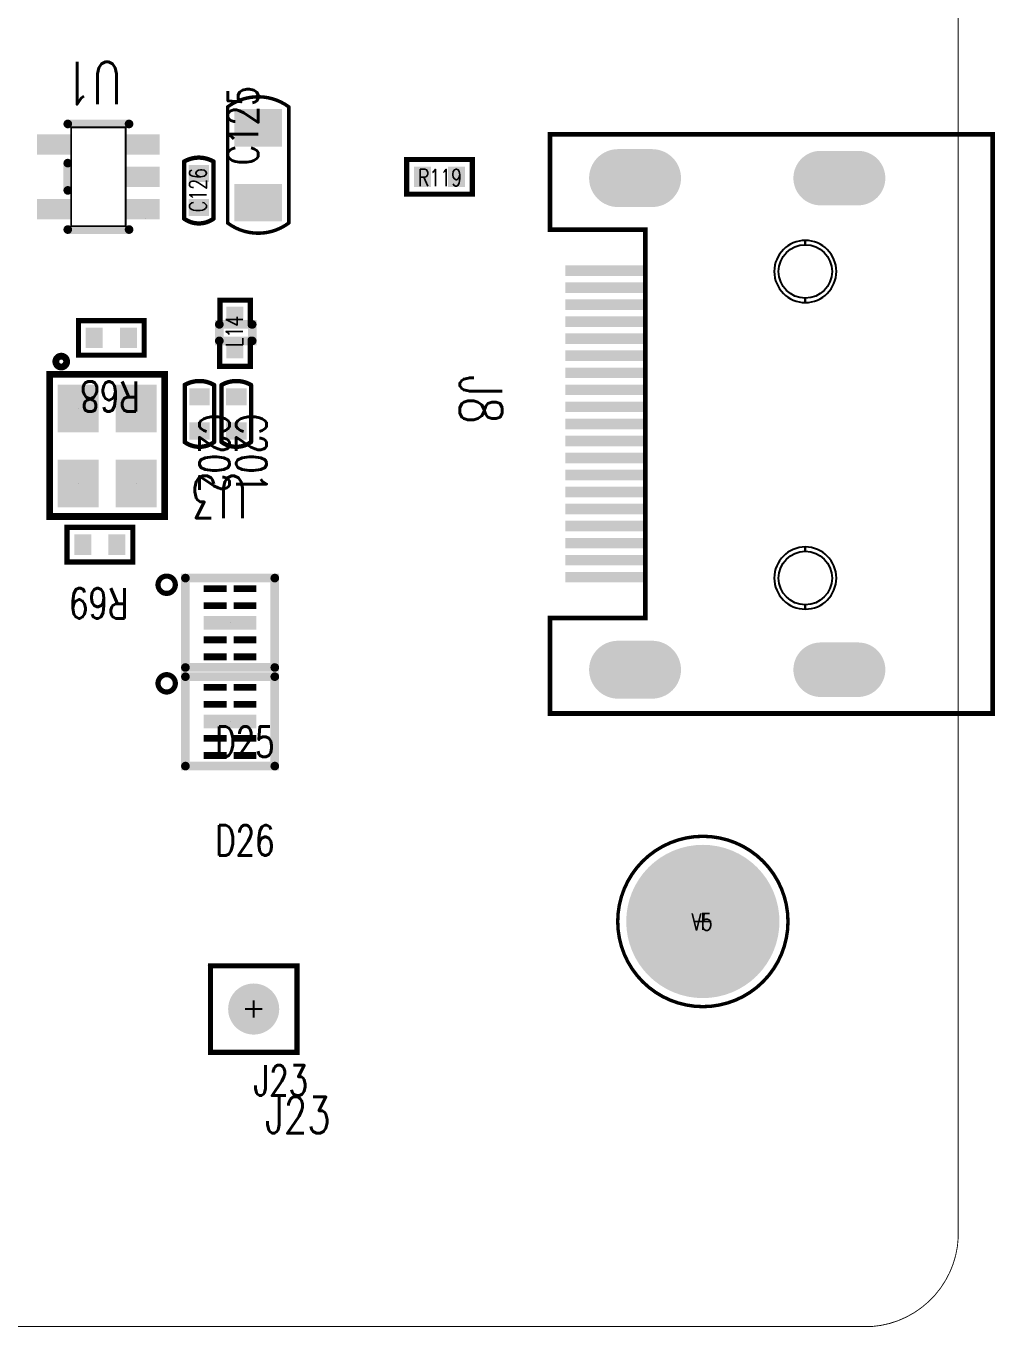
# Model space of a CAD drawing. Extents: x -19 to 193, y -25 to 111.
# Drawn here: x 164.88 to 193.34, y -0.02 to 38.16 of the extents above; entities that cross this region are included whole.
import ezdxf
from ezdxf.enums import TextEntityAlignment as Align

# ---------------------------------------------------------------- set-up
doc = ezdxf.new("R2010")
doc.units = 0
doc.linetypes.add('KEEPOUT_00010100$0', pattern=[2, 1, 1])
doc.linetypes.add('TRMIDX_2048', pattern=[2, 1, 1])
for name, color, linetype in [('BOARD_OUTLINE_00', 6, 'CONTINUOUS'), ('DIMENSION7_01', 6, 'CONTINUOUS'), ('DRIL_NPLTE_THRU_01', 3, 'CONTINUOUS'), ('DRIL_NPLTE_THRU_02', 222, 'CONTINUOUS'), ('DRIL_NPLTE_THRU_03', 5, 'CONTINUOUS'), ('DRIL_NPLTE_THRU_04', 1, 'CONTINUOUS'), ('DRIL_PLTE_THRU_01', 3, 'CONTINUOUS'), ('DRIL_PLTE_THRU_02', 222, 'CONTINUOUS'), ('DRIL_PLTE_THRU_03', 5, 'CONTINUOUS'), ('DRIL_PLTE_THRU_04', 1, 'CONTINUOUS'), ('DRIL_SYMBOL', 6, 'CONTINUOUS'), ('KEEPOUT_00', 130, 'CONTINUOUS'), ('PADS_BOT', 16, 'CONTINUOUS'), ('PADS_INNER', 96, 'CONTINUOUS'), ('PADS_TOP', 96, 'CONTINUOUS'), ('PART_NAME_01', 254, 'CONTINUOUS'), ('PART_TOP_2DLINE_00', 254, 'CONTINUOUS'), ('PART_TOP_2DLINE_01', 254, 'CONTINUOUS'), ('PART_TOP_2DLINE_126', 146, 'CONTINUOUS'), ('PART_TOP_COPPER_126', 146, 'CONTINUOUS')]:
    doc.layers.add(name, color=color, linetype=linetype)
doc.styles.add('W0$0762', font='simplex', dxfattribs={"width": 0.75})
doc.styles.add('W0$127', font='simplex', dxfattribs={"width": 0.75})
doc.styles.add('W0$1524', font='simplex', dxfattribs={"width": 0.75})
doc.styles.add('W0$2032', font='simplex', dxfattribs={"width": 0.75})

# ---------------------------------------------------------------- blocks, each defined once
blk = doc.blocks.new('SMOOTH_0$0254')
at = {"const_width": 0.0127}
blk.add_lwpolyline([(-0.00635, 0, 1), (0.00635, 0, 1)], format="xyb", close=True, dxfattribs=at)
blk = doc.blocks.new('BOARD_1')
at = {"layer": 'BOARD_OUTLINE_00', "const_width": 0.0254}
blk.add_lwpolyline([(8.292, 28.555, 0.414214), (10.062, 26.105), (198.007, 26.105, 0.40555), (200.543, 28.975), (200.543, 130.731, 0.414214), (198, 133), (185, 133), (185, 125), (166.5, 125), (166.5, 133), (158.5, 133), (158.5, 126.516, -0.90993), (154.8, 126.516), (154.8, 137.6), (143.6, 137.6), (143.6, 130.08, -0.905156), (141.7, 130.08), (141.7, 137.6), (120.477, 137.6), (120.477, 125), (11.112, 125, 0.414214), (8.292, 123)], format="xyb", close=True, dxfattribs=at)
at = {"layer": 'BOARD_OUTLINE_00'}
for p in [(200.543, 28.975), (198.007, 26.105)]:
    blk.add_blockref('SMOOTH_0$0254', p, dxfattribs=at)
blk = doc.blocks.new('D_1dfeghi_100')
at = {"layer": 'DIMENSION7_01', "linetype": 'TRMIDX_2048', "const_width": 0.0254}
blk.add_lwpolyline([(190.48, 0.23), (190.481, 0.23)], dxfattribs=at)
blk = doc.blocks.new('PART_BODY_TOP_151')
at = {"layer": 'PART_TOP_2DLINE_126', "const_width": 0.1}
blk.add_lwpolyline([(2.5, 0, 1), (-2.5, 0, 1)], format="xyb", close=True, dxfattribs=at)
blk = doc.blocks.new('DRIL_SYMBOL_3$2')
at = {"layer": 'DRIL_SYMBOL', "const_width": 0.0508}
for points in [[(-0.254, 0), (0.254, 0)], [(0, -0.254), (0, 0.254)]]:
    blk.add_lwpolyline(points, dxfattribs=at)
blk = doc.blocks.new('DRIL_HOLE_3$2')
at = {"const_width": 1.6}
blk.add_lwpolyline([(-0.8, 0, 1), (0.8, 0, 1)], format="xyb", close=True, dxfattribs=at)
blk.add_blockref('DRIL_SYMBOL_3$2', (0, 0))
blk = doc.blocks.new('PAD_6')
at = {"const_width": 2.25}
blk.add_lwpolyline([(0, -1.125, 1), (0, 1.125, 1)], format="xyb", close=True, dxfattribs=at)
blk = doc.blocks.new('STK_TOP_96')
at = {"layer": 'DRIL_PLTE_THRU_01'}
blk.add_blockref('DRIL_HOLE_3$2', (0, 0), dxfattribs=at)
at = {"layer": 'DRIL_PLTE_THRU_02'}
blk.add_blockref('DRIL_HOLE_3$2', (0, 0), dxfattribs=at)
at = {"layer": 'DRIL_PLTE_THRU_03'}
blk.add_blockref('DRIL_HOLE_3$2', (0, 0), dxfattribs=at)
at = {"layer": 'DRIL_PLTE_THRU_04'}
blk.add_blockref('DRIL_HOLE_3$2', (0, 0), dxfattribs=at)
at = {"layer": 'PADS_BOT'}
blk.add_blockref('PAD_6', (0, 0), dxfattribs=at)
at = {"layer": 'PADS_INNER'}
blk.add_blockref('PAD_6', (0, 0), dxfattribs=at)
at = {"layer": 'PADS_TOP'}
blk.add_blockref('PAD_6', (0, 0), dxfattribs=at)
blk = doc.blocks.new('SYM_TOP_54')
for name in ['PART_BODY_TOP_151', 'STK_TOP_96']:
    blk.add_blockref(name, (0, 0))
blk = doc.blocks.new('PART_TOP_20')
blk.add_blockref('SYM_TOP_54', (0, 0))
at = {"layer": 'PART_NAME_01', "style": 'W0$0762', "width": 0.75}
blk.add_text('V5', height=0.49784, dxfattribs=at).set_placement((-0.0254, -0.0127), align=Align.MIDDLE_CENTER)
blk = doc.blocks.new('SMOOTH_0$1524')
at = {"const_width": 0.0762}
blk.add_lwpolyline([(-0.0381, 0, 1), (0.0381, 0, 1)], format="xyb", close=True, dxfattribs=at)
blk = doc.blocks.new('PART_BODY_TOP_101')
at = {"layer": 'PART_TOP_2DLINE_01', "const_width": 0.1524}
blk.add_lwpolyline([(-0.9652, 0.508), (0.9652, 0.508), (0.9652, -0.508), (-0.9652, -0.508)], close=True, dxfattribs=at)
at = {"layer": 'PART_TOP_2DLINE_01'}
for p in [(-0.9652, 0.508), (0.9652, 0.508), (-0.9652, -0.508), (0.9652, -0.508)]:
    blk.add_blockref('SMOOTH_0$1524', p, dxfattribs=at)
blk = doc.blocks.new('DRIL_HOLE_0')
blk.add_lwpolyline([(0, 0, 1), (0, 0, 1)], format="xyb", close=True)
blk = doc.blocks.new('PAD_0')
blk.add_lwpolyline([(0, 0, 1), (0, 0, 1)], format="xyb", close=True)
blk = doc.blocks.new('PAD_13')
at = {"const_width": 0.5}
blk.add_lwpolyline([(-0.3, 0), (0.3, 0)], dxfattribs=at)
blk = doc.blocks.new('STK_TOP_5')
at = {"layer": 'DRIL_NPLTE_THRU_01'}
blk.add_blockref('DRIL_HOLE_0', (0, 0), dxfattribs=at)
at = {"layer": 'DRIL_NPLTE_THRU_02'}
blk.add_blockref('DRIL_HOLE_0', (0, 0), dxfattribs=at)
at = {"layer": 'DRIL_NPLTE_THRU_03'}
blk.add_blockref('DRIL_HOLE_0', (0, 0), dxfattribs=at)
at = {"layer": 'DRIL_NPLTE_THRU_04'}
blk.add_blockref('DRIL_HOLE_0', (0, 0), dxfattribs=at)
at = {"layer": 'PADS_BOT'}
blk.add_blockref('PAD_0', (0, 0), dxfattribs=at)
at = {"layer": 'PADS_INNER'}
blk.add_blockref('PAD_0', (0, 0), dxfattribs=at)
at = {"layer": 'PADS_TOP', "rotation": 90}
blk.add_blockref('PAD_13', (0, 0), dxfattribs=at)
blk = doc.blocks.new('SYM_TOP_4')
for name, p in [('PART_BODY_TOP_101', (0, 0)), ('STK_TOP_5', (-0.5, 0)), ('STK_TOP_5', (0.5, 0))]:
    blk.add_blockref(name, p)
blk = doc.blocks.new('PART_TOP_21')
blk.add_blockref('SYM_TOP_4', (0, 0))
at = {"layer": 'PART_NAME_01', "style": 'W0$0762', "width": 0.75}
blk.add_text('R119', height=0.4978, rotation=-180, dxfattribs=at).set_placement((-0.013, 0.025), align=Align.MIDDLE_CENTER)
blk = doc.blocks.new('SMOOTH_0$1016')
at = {"const_width": 0.0508}
blk.add_lwpolyline([(-0.0254, 0, 1), (0.0254, 0, 1)], format="xyb", close=True, dxfattribs=at)
blk = doc.blocks.new('PART_BODY_TOP_104')
at = {"layer": 'PART_TOP_2DLINE_00', "const_width": 0.1016}
blk.add_lwpolyline([(-1.69367, 0.9), (1.71198, 0.9, -0.33071838), (1.71198, -0.9), (-1.69367, -0.9, -0.33459532)], format="xyb", close=True, dxfattribs=at)
at = {"layer": 'PART_TOP_2DLINE_00'}
for p in [(-1.69367, 0.9), (1.71198, 0.9), (-1.69367, -0.9), (1.71198, -0.9)]:
    blk.add_blockref('SMOOTH_0$1016', p, dxfattribs=at)
blk = doc.blocks.new('PAD_12')
at = {"const_width": 1.1}
blk.add_lwpolyline([(-0.7, 0), (0.7, 0)], dxfattribs=at)
blk = doc.blocks.new('STK_TOP_7')
at = {"layer": 'DRIL_PLTE_THRU_01'}
blk.add_blockref('DRIL_HOLE_0', (0, 0), dxfattribs=at)
at = {"layer": 'DRIL_PLTE_THRU_02'}
blk.add_blockref('DRIL_HOLE_0', (0, 0), dxfattribs=at)
at = {"layer": 'DRIL_PLTE_THRU_03'}
blk.add_blockref('DRIL_HOLE_0', (0, 0), dxfattribs=at)
at = {"layer": 'DRIL_PLTE_THRU_04'}
blk.add_blockref('DRIL_HOLE_0', (0, 0), dxfattribs=at)
at = {"layer": 'PADS_BOT'}
blk.add_blockref('PAD_0', (0, 0), dxfattribs=at)
at = {"layer": 'PADS_INNER'}
blk.add_blockref('PAD_0', (0, 0), dxfattribs=at)
at = {"layer": 'PADS_TOP', "rotation": 90}
blk.add_blockref('PAD_12', (0, 0), dxfattribs=at)
blk = doc.blocks.new('SYM_TOP_7')
for name, p in [('STK_TOP_7', (-1.1, 0)), ('STK_TOP_7', (1.1, 0)), ('PART_BODY_TOP_104', (0, 0))]:
    blk.add_blockref(name, p)
blk = doc.blocks.new('PART_TOP_25')
blk.add_blockref('SYM_TOP_7', (0, 0))
at = {"layer": 'PART_NAME_01', "style": 'W0$127', "width": 0.75}
blk.add_text('C125', height=0.889, dxfattribs=at).set_placement((0, 0))
blk = doc.blocks.new('SMOOTH_0$127')
at = {"const_width": 0.0635}
blk.add_lwpolyline([(-0.03175, 0, 1), (0.03175, 0, 1)], format="xyb", close=True, dxfattribs=at)
blk = doc.blocks.new('PART_BODY_TOP_102')
at = {"layer": 'PART_TOP_2DLINE_01', "const_width": 0.127}
blk.add_lwpolyline([(-0.852, 0.432), (0.825, 0.432, -0.325402), (0.825, -0.432), (-0.852, -0.432, -0.265612)], format="xyb", close=True, dxfattribs=at)
at = {"layer": 'PART_TOP_2DLINE_01'}
for p in [(-0.852, 0.432), (0.825, 0.432), (-0.852, -0.432), (0.825, -0.432)]:
    blk.add_blockref('SMOOTH_0$127', p, dxfattribs=at)
blk = doc.blocks.new('SYM_TOP_5')
for name, p in [('PART_BODY_TOP_102', (0, 0)), ('STK_TOP_5', (-0.5, 0)), ('STK_TOP_5', (0.5, 0))]:
    blk.add_blockref(name, p)
blk = doc.blocks.new('PART_TOP_26')
blk.add_blockref('SYM_TOP_5', (0, 0))
at = {"layer": 'PART_NAME_01', "style": 'W0$127', "width": 0.75}
blk.add_text('C201', height=0.889, dxfattribs=at).set_placement((0, 0))
blk = doc.blocks.new('PART_BODY_TOP_143')
at = {"layer": 'PART_TOP_2DLINE_01', "const_width": 0.152}
blk.add_lwpolyline([(-1.27, 1.27), (1.27, 1.27), (1.27, -1.27), (-1.27, -1.27)], close=True, dxfattribs=at)
at = {"layer": 'PART_TOP_2DLINE_01'}
for p in [(-1.27, 1.27), (1.27, 1.27), (-1.27, -1.27), (1.27, -1.27)]:
    blk.add_blockref('SMOOTH_0$1524', p, dxfattribs=at)
blk = doc.blocks.new('DRIL_SYMBOL_0$9')
at = {"layer": 'DRIL_SYMBOL', "const_width": 0.0508}
for points in [[(-0.254, 0), (0.254, 0)], [(0, -0.254), (0, 0.254)]]:
    blk.add_lwpolyline(points, dxfattribs=at)
blk = doc.blocks.new('DRIL_HOLE_0$9')
at = {"const_width": 0.45}
blk.add_lwpolyline([(-0.225, 0, 1), (0.225, 0, 1)], format="xyb", close=True, dxfattribs=at)
blk.add_blockref('DRIL_SYMBOL_0$9', (0, 0))
blk = doc.blocks.new('PAD_23')
at = {"const_width": 0.75}
blk.add_lwpolyline([(0, -0.375, 1), (0, 0.375, 1)], format="xyb", close=True, dxfattribs=at)
blk = doc.blocks.new('STK_TOP_85')
at = {"layer": 'DRIL_PLTE_THRU_01'}
blk.add_blockref('DRIL_HOLE_0$9', (0, 0), dxfattribs=at)
at = {"layer": 'DRIL_PLTE_THRU_02'}
blk.add_blockref('DRIL_HOLE_0$9', (0, 0), dxfattribs=at)
at = {"layer": 'DRIL_PLTE_THRU_03'}
blk.add_blockref('DRIL_HOLE_0$9', (0, 0), dxfattribs=at)
at = {"layer": 'DRIL_PLTE_THRU_04'}
blk.add_blockref('DRIL_HOLE_0$9', (0, 0), dxfattribs=at)
at = {"layer": 'PADS_BOT'}
blk.add_blockref('PAD_23', (0, 0), dxfattribs=at)
at = {"layer": 'PADS_INNER'}
blk.add_blockref('PAD_23', (0, 0), dxfattribs=at)
at = {"layer": 'PADS_TOP'}
blk.add_blockref('PAD_23', (0, 0), dxfattribs=at)
blk = doc.blocks.new('SYM_TOP_46')
for name in ['PART_BODY_TOP_143', 'STK_TOP_85']:
    blk.add_blockref(name, (0, 0))
blk = doc.blocks.new('PART_TOP_27')
blk.add_blockref('SYM_TOP_46', (0, 0))
at = {"layer": 'PART_NAME_01', "style": 'W0$127', "width": 0.75}
blk.add_text('J23', height=0.889, dxfattribs=at).set_placement((0, -2.54))
at = {"layer": 'PART_NAME_01', "style": 'W0$1524', "width": 0.75}
blk.add_text('J23', height=1.0668, dxfattribs=at).set_placement((1.301, -3.115), align=Align.MIDDLE_CENTER)
blk = doc.blocks.new('PART_TOP_28')
blk.add_blockref('SYM_TOP_5', (0, 0))
at = {"layer": 'PART_NAME_01', "style": 'W0$127', "width": 0.75}
blk.add_text('C202', height=0.889, dxfattribs=at).set_placement((0, 0))
blk = doc.blocks.new('PART_TOP_29')
blk.add_blockref('SYM_TOP_5', (0, 0))
at = {"layer": 'PART_NAME_01', "style": 'W0$0762', "width": 0.75}
blk.add_text('C126', height=0.49784, rotation=-180, dxfattribs=at).set_placement((-0.013134, -0.0254), align=Align.MIDDLE_CENTER)
blk = doc.blocks.new('SMOOTH_0$254')
at = {"const_width": 0.127}
blk.add_lwpolyline([(-0.0635, 0, 1), (0.0635, 0, 1)], format="xyb", close=True, dxfattribs=at)
blk = doc.blocks.new('PART_BODY_TOP_144')
at = {"layer": 'PART_TOP_2DLINE_126', "const_width": 0.152}
blk.add_lwpolyline([(-2.117, 1.117, 1), (-1.609, 1.117, 1)], format="xyb", close=True, dxfattribs=at)
at = {"layer": 'PART_TOP_2DLINE_126', "const_width": 0.254}
blk.add_lwpolyline([(-1.312, 1.312), (1.312, 1.312), (1.312, -1.312), (-1.312, -1.312)], close=True, dxfattribs=at)
at = {"layer": 'PART_TOP_2DLINE_126'}
for p in [(-1.312, 1.312), (1.312, 1.312), (-1.312, -1.312), (1.312, -1.312)]:
    blk.add_blockref('SMOOTH_0$254', p, dxfattribs=at)
blk = doc.blocks.new('PAD_3')
blk.add_lwpolyline([(0, 0), (0, 0)])
blk = doc.blocks.new('PAD_24')
at = {"const_width": 0.2}
blk.add_lwpolyline([(-0.3375, 0), (0.3375, 0)], dxfattribs=at)
blk = doc.blocks.new('STK_TOP_86')
at = {"layer": 'DRIL_PLTE_THRU_01'}
blk.add_blockref('DRIL_HOLE_0', (0, 0), dxfattribs=at)
at = {"layer": 'DRIL_PLTE_THRU_02'}
blk.add_blockref('DRIL_HOLE_0', (0, 0), dxfattribs=at)
at = {"layer": 'DRIL_PLTE_THRU_03'}
blk.add_blockref('DRIL_HOLE_0', (0, 0), dxfattribs=at)
at = {"layer": 'DRIL_PLTE_THRU_04'}
blk.add_blockref('DRIL_HOLE_0', (0, 0), dxfattribs=at)
at = {"layer": 'PADS_BOT'}
blk.add_blockref('PAD_3', (0, 0), dxfattribs=at)
at = {"layer": 'PADS_INNER'}
blk.add_blockref('PAD_3', (0, 0), dxfattribs=at)
at = {"layer": 'PADS_TOP'}
blk.add_blockref('PAD_24', (0, 0), dxfattribs=at)
blk = doc.blocks.new('PAD_25')
at = {"const_width": 0.4}
blk.add_lwpolyline([(-0.775, 0), (0.775, 0)], dxfattribs=at)
blk = doc.blocks.new('STK_TOP_87')
at = {"layer": 'DRIL_PLTE_THRU_01'}
blk.add_blockref('DRIL_HOLE_0', (0, 0), dxfattribs=at)
at = {"layer": 'DRIL_PLTE_THRU_02'}
blk.add_blockref('DRIL_HOLE_0', (0, 0), dxfattribs=at)
at = {"layer": 'DRIL_PLTE_THRU_03'}
blk.add_blockref('DRIL_HOLE_0', (0, 0), dxfattribs=at)
at = {"layer": 'DRIL_PLTE_THRU_04'}
blk.add_blockref('DRIL_HOLE_0', (0, 0), dxfattribs=at)
at = {"layer": 'PADS_BOT'}
blk.add_blockref('PAD_3', (0, 0), dxfattribs=at)
at = {"layer": 'PADS_INNER'}
blk.add_blockref('PAD_3', (0, 0), dxfattribs=at)
at = {"layer": 'PADS_TOP'}
blk.add_blockref('PAD_25', (0, 0), dxfattribs=at)
blk = doc.blocks.new('SYM_TOP_47')
for name, p in [('PART_BODY_TOP_144', (0, 0)), ('STK_TOP_86', (-0.4375, 1)), ('STK_TOP_86', (0.4375, 1)), ('STK_TOP_86', (-0.4375, 0.5)), ('STK_TOP_86', (0.4375, 0.5)), ('STK_TOP_87', (0, 0)), ('STK_TOP_86', (-0.4375, -0.5)), ('STK_TOP_86', (0.4375, -0.5)), ('STK_TOP_86', (-0.4375, -1)), ('STK_TOP_86', (0.4375, -1))]:
    blk.add_blockref(name, p)
blk = doc.blocks.new('PART_TOP_30')
blk.add_blockref('SYM_TOP_47', (0, 0))
at = {"layer": 'PART_NAME_01', "style": 'W0$127', "width": 0.75}
blk.add_text('D25', height=0.889, dxfattribs=at).set_placement((-0.4375, -3.9375))
blk = doc.blocks.new('PART_TOP_31')
blk.add_blockref('SYM_TOP_47', (0, 0))
at = {"layer": 'PART_NAME_01', "style": 'W0$127', "width": 0.75}
blk.add_text('D26', height=0.889, dxfattribs=at).set_placement((-0.4375, -3.9375))
blk = doc.blocks.new('PART_TOP_37')
blk.add_blockref('SYM_TOP_4', (0, 0))
at = {"layer": 'PART_NAME_01', "style": 'W0$127', "width": 0.75}
blk.add_text('R68', height=0.889, dxfattribs=at).set_placement((-0.833, 1.275))
blk = doc.blocks.new('SMOOTH_0$0508')
at = {"const_width": 0.0254}
blk.add_lwpolyline([(-0.0127, 0, 1), (0.0127, 0, 1)], format="xyb", close=True, dxfattribs=at)
blk = doc.blocks.new('PART_BODY_TOP_146')
at = {"layer": 'PART_TOP_2DLINE_126', "const_width": 0.254}
for points in [[(-0.9, 1.55), (0.9, 1.55)], [(-0.9, -0.4), (-0.9, 0.4)], [(-0.9, -1.55), (0.9, -1.55)]]:
    blk.add_lwpolyline(points, dxfattribs=at)
at = {"layer": 'PART_TOP_2DLINE_126', "const_width": 0.0508}
blk.add_lwpolyline([(-0.8, 1.45), (0.8, 1.45), (0.8, -1.45), (-0.8, -1.45)], close=True, dxfattribs=at)
at = {"layer": 'PART_TOP_2DLINE_126'}
for points, const_width in [([(1.597, -1.016, 1), (1.197, -1.016, 1)], 0.000038), ([(1.651, -1.651, 1), (1.397, -1.651, 1)], 0.0000253)]:
    blk.add_lwpolyline(points, format="xyb", close=True, dxfattribs=dict(at, const_width=const_width))
for name, p in [('SMOOTH_0$254', (-0.9, 1.55)), ('SMOOTH_0$254', (0.9, 1.55)), ('SMOOTH_0$0508', (-0.8, 1.45)), ('SMOOTH_0$0508', (0.8, 1.45)), ('SMOOTH_0$254', (-0.9, 0.4)), ('SMOOTH_0$254', (-0.9, -0.4)), ('SMOOTH_0$254', (-0.9, -1.55)), ('SMOOTH_0$0508', (-0.8, -1.45)), ('SMOOTH_0$254', (0.9, -1.55)), ('SMOOTH_0$0508', (0.8, -1.45))]:
    blk.add_blockref(name, p, dxfattribs=at)
blk = doc.blocks.new('PAD_27')
at = {"const_width": 0.6}
blk.add_lwpolyline([(-0.5, 0), (0.5, 0)], dxfattribs=at)
blk = doc.blocks.new('STK_TOP_90')
at = {"layer": 'DRIL_PLTE_THRU_01'}
blk.add_blockref('DRIL_HOLE_0', (0, 0), dxfattribs=at)
at = {"layer": 'DRIL_PLTE_THRU_02'}
blk.add_blockref('DRIL_HOLE_0', (0, 0), dxfattribs=at)
at = {"layer": 'DRIL_PLTE_THRU_03'}
blk.add_blockref('DRIL_HOLE_0', (0, 0), dxfattribs=at)
at = {"layer": 'DRIL_PLTE_THRU_04'}
blk.add_blockref('DRIL_HOLE_0', (0, 0), dxfattribs=at)
at = {"layer": 'PADS_BOT'}
blk.add_blockref('PAD_0', (0, 0), dxfattribs=at)
at = {"layer": 'PADS_INNER'}
blk.add_blockref('PAD_0', (0, 0), dxfattribs=at)
at = {"layer": 'PADS_TOP'}
blk.add_blockref('PAD_27', (0, 0), dxfattribs=at)
blk = doc.blocks.new('SYM_TOP_49')
for name, p in [('PART_BODY_TOP_146', (0, 0)), ('STK_TOP_90', (-1.3, 0.95)), ('STK_TOP_90', (1.3, 0.95)), ('STK_TOP_90', (1.3, 0)), ('STK_TOP_90', (-1.3, -0.95)), ('STK_TOP_90', (1.3, -0.95))]:
    blk.add_blockref(name, p)
blk = doc.blocks.new('PART_TOP_38')
blk.add_blockref('SYM_TOP_49', (0, 0))
at = {"layer": 'PART_NAME_01', "style": 'W0$2032', "width": 0.75}
blk.add_text('U1', height=1.2446, rotation=180, dxfattribs=at).set_placement((-0.148, 2.751), align=Align.MIDDLE_CENTER)
blk = doc.blocks.new('PART_BODY_TOP_147')
at = {"layer": 'PART_TOP_2DLINE_01', "const_width": 0.1524}
blk.add_lwpolyline([(-0.9652, 0.508), (0.9652, 0.508), (0.9652, -0.508), (-0.9652, -0.508)], close=True, dxfattribs=at)
at = {"layer": 'PART_TOP_2DLINE_01'}
for p in [(-0.9652, 0.508), (0.9652, 0.508), (-0.9652, -0.508), (0.9652, -0.508)]:
    blk.add_blockref('SMOOTH_0$1524', p, dxfattribs=at)
blk = doc.blocks.new('SYM_TOP_50')
for name, p in [('PART_BODY_TOP_147', (0, 0)), ('STK_TOP_5', (-0.5, 0)), ('STK_TOP_5', (0.5, 0))]:
    blk.add_blockref(name, p)
blk = doc.blocks.new('PART_TOP_39')
blk.add_blockref('SYM_TOP_50', (0, 0))
at = {"layer": 'PART_NAME_01', "style": 'W0$127', "width": 0.75}
blk.add_text('R69', height=0.889, dxfattribs=at).set_placement((-0.833, 1.275))
blk = doc.blocks.new('SMOOTH_0$2')
at = {"const_width": 0.1}
blk.add_lwpolyline([(-0.05, 0, 1), (0.05, 0, 1)], format="xyb", close=True, dxfattribs=at)
blk = doc.blocks.new('PART_BODY_TOP_148')
at = {"layer": 'PART_TOP_2DLINE_01', "const_width": 0.2}
blk.add_lwpolyline([(-2.062, 1.857), (2.113, 1.857), (2.113, -1.518), (-2.062, -1.518)], close=True, dxfattribs=at)
blk.add_lwpolyline([(2.327, 1.518, 1), (2.645, 1.518, 1)], format="xyb", close=True, dxfattribs=at)
at = {"layer": 'PART_TOP_2DLINE_01'}
for p in [(-2.062, 1.857), (2.113, 1.857), (-2.062, -1.518), (2.113, -1.518)]:
    blk.add_blockref('SMOOTH_0$2', p, dxfattribs=at)
blk = doc.blocks.new('PAD_30')
at = {"const_width": 1.2}
blk.add_lwpolyline([(-0.7, 0), (0.7, 0)], dxfattribs=at)
blk = doc.blocks.new('STK_TOP_91')
at = {"layer": 'DRIL_NPLTE_THRU_01'}
blk.add_blockref('DRIL_HOLE_0', (0, 0), dxfattribs=at)
at = {"layer": 'DRIL_NPLTE_THRU_02'}
blk.add_blockref('DRIL_HOLE_0', (0, 0), dxfattribs=at)
at = {"layer": 'DRIL_NPLTE_THRU_03'}
blk.add_blockref('DRIL_HOLE_0', (0, 0), dxfattribs=at)
at = {"layer": 'DRIL_NPLTE_THRU_04'}
blk.add_blockref('DRIL_HOLE_0', (0, 0), dxfattribs=at)
at = {"layer": 'PADS_BOT'}
blk.add_blockref('PAD_3', (0, 0), dxfattribs=at)
at = {"layer": 'PADS_INNER'}
blk.add_blockref('PAD_3', (0, 0), dxfattribs=at)
at = {"layer": 'PADS_TOP'}
blk.add_blockref('PAD_30', (0, 0), dxfattribs=at)
blk = doc.blocks.new('SYM_TOP_51')
for name, p in [('PART_BODY_TOP_148', (0, 0)), ('STK_TOP_91', (-1.094, 1.02)), ('STK_TOP_91', (1.106, 1.02)), ('STK_TOP_91', (-1.094, -0.68)), ('STK_TOP_91', (1.106, -0.68))]:
    blk.add_blockref(name, p)
blk = doc.blocks.new('PART_TOP_42')
blk.add_blockref('SYM_TOP_51', (0, 0))
at = {"layer": 'PART_NAME_01', "style": 'W0$2032', "width": 0.75}
blk.add_text('U3', height=1.2446, rotation=90, dxfattribs=at).set_placement((-1.486, -3.123), align=Align.MIDDLE_CENTER)
blk = doc.blocks.new('PART_BODY_TOP_122')
at = {"layer": 'PART_TOP_2DLINE_00', "const_width": 0.152}
for points in [[(-0.196, 0.454), (-0.943, 0.454), (-0.943, -0.437), (-0.196, -0.437)], [(0.208, 0.454), (0.999, 0.454), (0.999, -0.449), (0.216, -0.449)]]:
    blk.add_lwpolyline(points, dxfattribs=at)
at = {"layer": 'PART_TOP_COPPER_126', "const_width": 0.254}
blk.add_lwpolyline([(-0.229, 0.508), (0.254, 0.508), (0.254, -0.457), (-0.229, -0.457)], close=True, dxfattribs=at)
at = {"layer": 'PART_TOP_2DLINE_00'}
for p in [(-0.943, 0.454), (-0.196, 0.454), (0.208, 0.454), (0.999, 0.454), (-0.943, -0.437), (-0.196, -0.437), (0.216, -0.449), (0.999, -0.449)]:
    blk.add_blockref('SMOOTH_0$1524', p, dxfattribs=at)
at = {"layer": 'PART_TOP_COPPER_126'}
for p in [(-0.229, 0.508), (0.254, 0.508), (-0.229, -0.457), (0.254, -0.457)]:
    blk.add_blockref('SMOOTH_0$254', p, dxfattribs=at)
blk = doc.blocks.new('PAD_70')
at = {"const_width": 0.5}
blk.add_lwpolyline([(-0.25, 0), (0.25, 0)], dxfattribs=at)
blk = doc.blocks.new('STK_TOP_35')
at = {"layer": 'DRIL_PLTE_THRU_01'}
blk.add_blockref('DRIL_HOLE_0', (0, 0), dxfattribs=at)
at = {"layer": 'DRIL_PLTE_THRU_02'}
blk.add_blockref('DRIL_HOLE_0', (0, 0), dxfattribs=at)
at = {"layer": 'DRIL_PLTE_THRU_03'}
blk.add_blockref('DRIL_HOLE_0', (0, 0), dxfattribs=at)
at = {"layer": 'DRIL_PLTE_THRU_04'}
blk.add_blockref('DRIL_HOLE_0', (0, 0), dxfattribs=at)
at = {"layer": 'PADS_BOT'}
blk.add_blockref('PAD_0', (0, 0), dxfattribs=at)
at = {"layer": 'PADS_INNER'}
blk.add_blockref('PAD_0', (0, 0), dxfattribs=at)
at = {"layer": 'PADS_TOP'}
blk.add_blockref('PAD_70', (0, 0), dxfattribs=at)
blk = doc.blocks.new('SYM_TOP_25')
for name, p in [('PART_BODY_TOP_122', (0, 0)), ('STK_TOP_35', (-0.5, 0)), ('STK_TOP_35', (0.516, 0))]:
    blk.add_blockref(name, p)
blk = doc.blocks.new('PART_TOP_386')
blk.add_blockref('SYM_TOP_25', (0, 0))
at = {"layer": 'PART_NAME_01', "style": 'W0$0762', "width": 0.75}
blk.add_text('L14', height=0.49784, rotation=-180, dxfattribs=at).set_placement((-0.0254, -0.0127), align=Align.MIDDLE_CENTER)
blk = doc.blocks.new('SMOOTH_0$13995')
at = {"const_width": 0.07}
blk.add_lwpolyline([(-0.035, 0, 1), (0.035, 0, 1)], format="xyb", close=True, dxfattribs=at)
blk = doc.blocks.new('PART_BODY_TOP_114')
at = {"layer": 'KEEPOUT_00', "linetype": 'KEEPOUT_00010100$0'}
for points in [[(-3.815, 0), (-3.688, 0, 1), (-5.512, 0), (-5.385, 0, -1)], [(5.185, 0), (5.312, 0, 1), (3.488, 0), (3.615, 0, -1)], [(-5.385, 0), (-5.512, 0, 1), (-3.688, 0), (-3.815, 0, -1)], [(3.615, 0), (3.488, 0, 1), (5.312, 0), (5.185, 0, -1)]]:
    blk.add_lwpolyline(points, format="xyb", close=True, dxfattribs=at)
at = {"layer": 'PART_TOP_2DLINE_126', "const_width": 0.14}
blk.add_lwpolyline([(5.575, -7.5), (8.375, -7.5), (8.375, 5.5), (-8.625, 5.5), (-8.625, -7.5), (-5.825, -7.5), (-5.825, -4.695), (5.575, -4.695)], close=True, dxfattribs=at)
at = {"layer": 'PART_TOP_2DLINE_126'}
for p in [(-8.625, 5.5), (8.375, 5.5), (-5.825, -4.695), (5.575, -4.695), (-8.625, -7.5), (-5.825, -7.5), (5.575, -7.5), (8.375, -7.5)]:
    blk.add_blockref('SMOOTH_0$13995', p, dxfattribs=at)
blk = doc.blocks.new('PAD_74')
at = {"const_width": 0.31}
blk.add_lwpolyline([(-1.15, 0), (1.15, 0)], dxfattribs=at)
blk = doc.blocks.new('STK_TOP_27')
at = {"layer": 'DRIL_NPLTE_THRU_01'}
blk.add_blockref('DRIL_HOLE_0', (0, 0), dxfattribs=at)
at = {"layer": 'DRIL_NPLTE_THRU_02'}
blk.add_blockref('DRIL_HOLE_0', (0, 0), dxfattribs=at)
at = {"layer": 'DRIL_NPLTE_THRU_03'}
blk.add_blockref('DRIL_HOLE_0', (0, 0), dxfattribs=at)
at = {"layer": 'DRIL_NPLTE_THRU_04'}
blk.add_blockref('DRIL_HOLE_0', (0, 0), dxfattribs=at)
at = {"layer": 'PADS_BOT'}
blk.add_blockref('PAD_0', (0, 0), dxfattribs=at)
at = {"layer": 'PADS_INNER'}
blk.add_blockref('PAD_0', (0, 0), dxfattribs=at)
at = {"layer": 'PADS_TOP', "rotation": 90}
blk.add_blockref('PAD_74', (0, 0), dxfattribs=at)
blk = doc.blocks.new('DRIL_SLOT_0003100058000000900')
at = {"const_width": 0.3937}
blk.add_lwpolyline([(0.19685, -0.3429), (0.19685, 0.3429, 1), (-0.19685, 0.3429), (-0.19685, -0.3429, 1)], format="xyb", close=True, dxfattribs=at)
blk = doc.blocks.new('PAD_75')
at = {"const_width": 0.8}
blk.add_lwpolyline([(-0.55, -0.4), (0.55, -0.4, 1), (0.55, 0.4), (-0.55, 0.4, 1)], format="xyb", close=True, dxfattribs=at)
blk = doc.blocks.new('STK_TOP_28')
at = {"layer": 'DRIL_PLTE_THRU_01'}
blk.add_blockref('DRIL_SLOT_0003100058000000900', (0, 0), dxfattribs=at)
at = {"layer": 'DRIL_PLTE_THRU_02'}
blk.add_blockref('DRIL_SLOT_0003100058000000900', (0, 0), dxfattribs=at)
at = {"layer": 'DRIL_PLTE_THRU_03'}
blk.add_blockref('DRIL_SLOT_0003100058000000900', (0, 0), dxfattribs=at)
at = {"layer": 'DRIL_PLTE_THRU_04'}
blk.add_blockref('DRIL_SLOT_0003100058000000900', (0, 0), dxfattribs=at)
at = {"layer": 'PADS_BOT', "rotation": 90}
blk.add_blockref('PAD_75', (0, 0), dxfattribs=at)
at = {"layer": 'PADS_INNER', "rotation": 90}
blk.add_blockref('PAD_75', (0, 0), dxfattribs=at)
at = {"layer": 'PADS_TOP', "rotation": 90}
blk.add_blockref('PAD_75', (0, 0), dxfattribs=at)
blk = doc.blocks.new('DRIL_SLOT_0003300092000000900')
at = {"const_width": 0.4191}
blk.add_lwpolyline([(0.20955, -0.7493), (0.20955, 0.7493, 1), (-0.20955, 0.7493), (-0.20955, -0.7493, 1)], format="xyb", close=True, dxfattribs=at)
blk = doc.blocks.new('PAD_76')
at = {"const_width": 0.85}
blk.add_lwpolyline([(-0.5, -0.425), (0.5, -0.425, 1), (0.5, 0.425), (-0.5, 0.425, 1)], format="xyb", close=True, dxfattribs=at)
blk = doc.blocks.new('STK_TOP_29')
at = {"layer": 'DRIL_PLTE_THRU_01'}
blk.add_blockref('DRIL_SLOT_0003300092000000900', (0, 0), dxfattribs=at)
at = {"layer": 'DRIL_PLTE_THRU_02'}
blk.add_blockref('DRIL_SLOT_0003300092000000900', (0, 0), dxfattribs=at)
at = {"layer": 'DRIL_PLTE_THRU_03'}
blk.add_blockref('DRIL_SLOT_0003300092000000900', (0, 0), dxfattribs=at)
at = {"layer": 'DRIL_PLTE_THRU_04'}
blk.add_blockref('DRIL_SLOT_0003300092000000900', (0, 0), dxfattribs=at)
at = {"layer": 'PADS_BOT', "rotation": 90}
blk.add_blockref('PAD_76', (0, 0), dxfattribs=at)
at = {"layer": 'PADS_INNER', "rotation": 90}
blk.add_blockref('PAD_76', (0, 0), dxfattribs=at)
at = {"layer": 'PADS_TOP', "rotation": 90}
blk.add_blockref('PAD_76', (0, 0), dxfattribs=at)
blk = doc.blocks.new('SYM_TOP_17')
for name, p in [('PART_BODY_TOP_114', (0, 0)), ('STK_TOP_28', (-7.34, 1)), ('STK_TOP_28', (7.09, 1)), ('STK_TOP_29', (-7.34, -5)), ('STK_TOP_29', (7.09, -5)), ('STK_TOP_27', (-4.625, -5.895)), ('STK_TOP_27', (-4.125, -5.895)), ('STK_TOP_27', (-3.625, -5.895)), ('STK_TOP_27', (-3.125, -5.895)), ('STK_TOP_27', (-2.625, -5.895)), ('STK_TOP_27', (-2.125, -5.895)), ('STK_TOP_27', (-1.625, -5.895)), ('STK_TOP_27', (-1.125, -5.895)), ('STK_TOP_27', (-0.625, -5.895)), ('STK_TOP_27', (-0.125, -5.895)), ('STK_TOP_27', (0.375, -5.895)), ('STK_TOP_27', (0.875, -5.895)), ('STK_TOP_27', (1.375, -5.895)), ('STK_TOP_27', (1.875, -5.895)), ('STK_TOP_27', (2.375, -5.895)), ('STK_TOP_27', (2.875, -5.895)), ('STK_TOP_27', (3.375, -5.895)), ('STK_TOP_27', (3.875, -5.895)), ('STK_TOP_27', (4.375, -5.895))]:
    blk.add_blockref(name, p)
blk = doc.blocks.new('PART_TOP_400')
blk.add_blockref('SYM_TOP_17', (0, 0))
at = {"layer": 'PART_NAME_01', "style": 'W0$2032', "width": 0.75}
blk.add_text('J8', height=1.2446, dxfattribs=at).set_placement((-0.841, -9.528), align=Align.MIDDLE_CENTER)

msp = doc.modelspace()

# ---------------------------------------------------------------- block references
for name, p in [('BOARD_1', (-8.282, -26.115)), ('PART_TOP_38', (167.011, 33.739)), ('PART_TOP_30', (170.878, 20.647)), ('PART_TOP_31', (170.878, 17.753)), ('PART_TOP_20', (184.761, 11.88)), ('PART_TOP_27', (171.57, 9.31)), ('D_1dfeghi_100', (1.78, -0.01))]:
    msp.add_blockref(name, p)
for name, p, rotation in [('PART_TOP_25', (171.704, 34.077), 90), ('PART_TOP_400', (187.77, 26.36), 270), ('PART_TOP_29', (169.96, 33.334), 270), ('PART_TOP_21', (177.028, 33.738), 180), ('PART_TOP_386', (171.019, 29.176), 270), ('PART_TOP_37', (167.39, 29.009), 180), ('PART_TOP_42', (167.437, 25.828), 90), ('PART_TOP_28', (169.976, 26.777), 270), ('PART_TOP_26', (171.06, 26.777), 270), ('PART_TOP_39', (167.056, 22.94), 180)]:
    msp.add_blockref(name, p, dxfattribs=dict(rotation=rotation))

doc.saveas('drawing.dxf')
